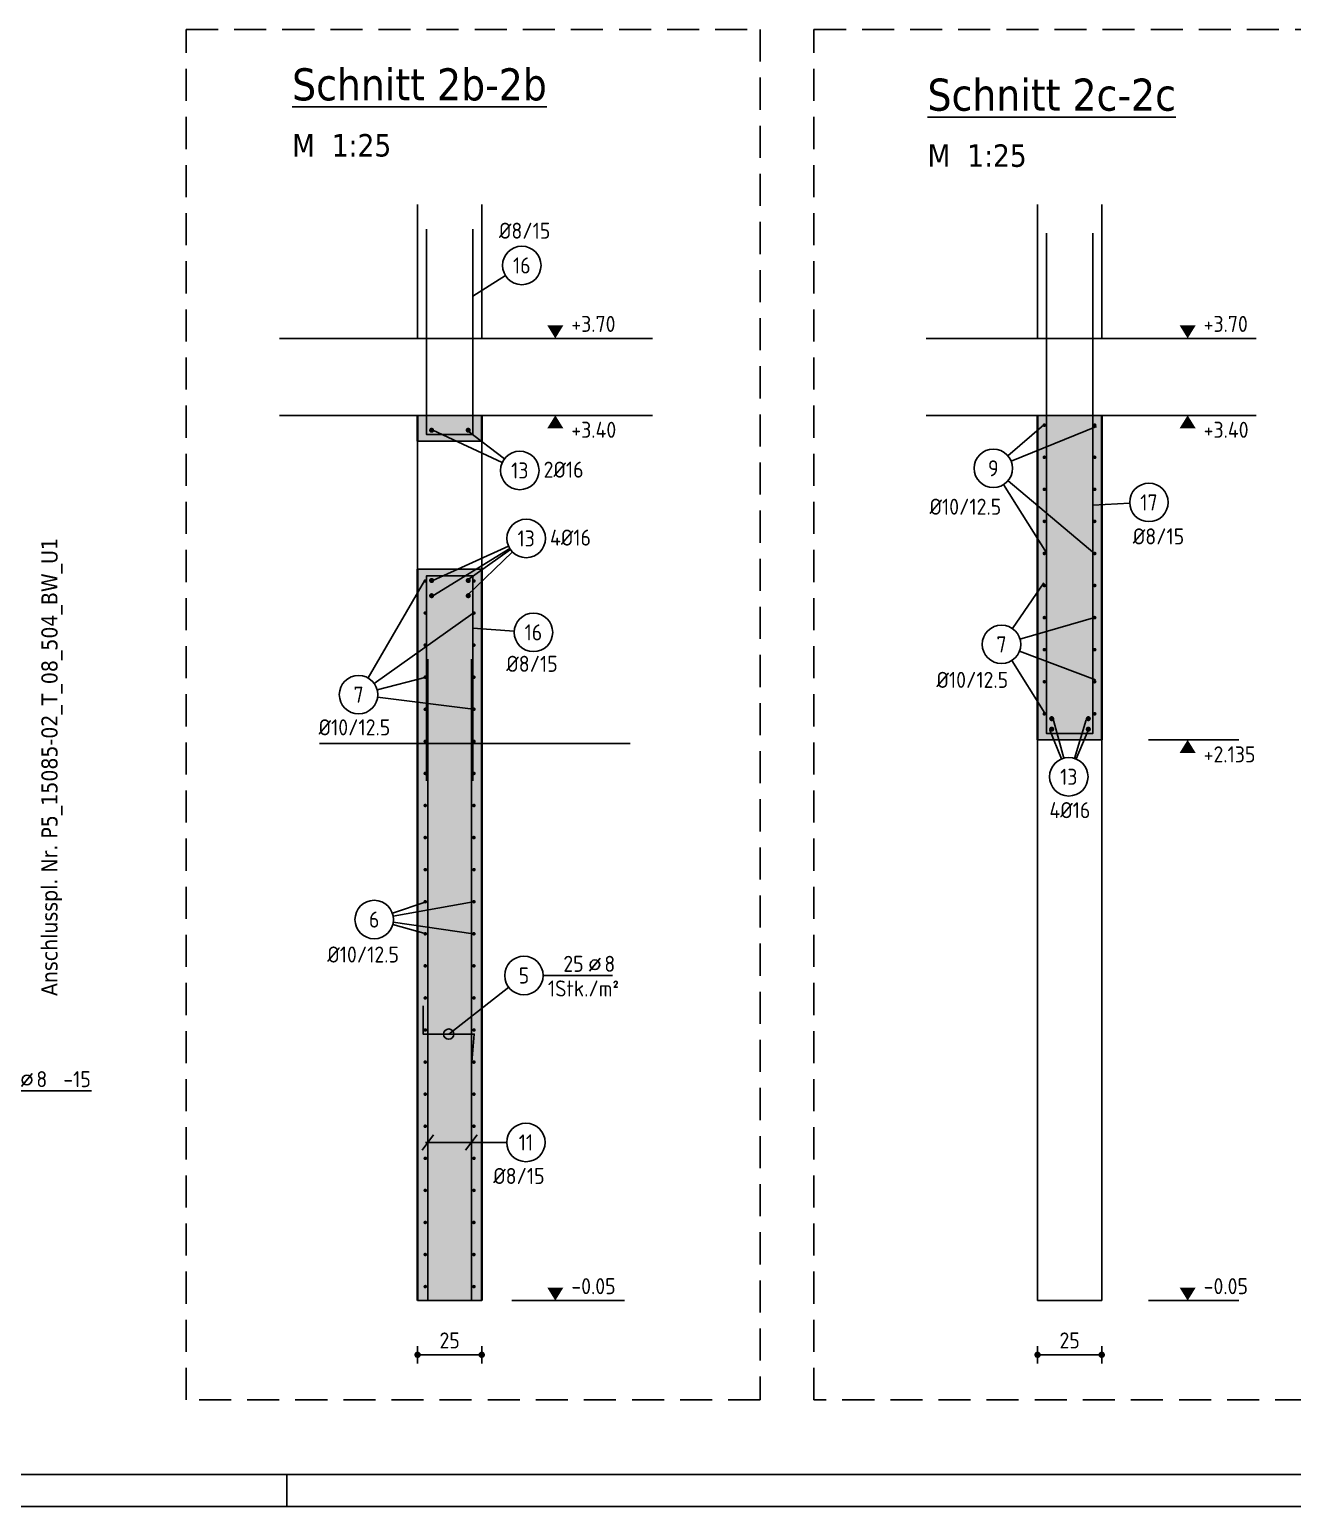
# Model space of a CAD drawing. Extents: x 0 to 74.6, y 0 to 35.2.
# Drawn here: x 19.44 to 29.29, y 0 to 11.51 of the extents above; entities that cross this region are included whole.
import ezdxf
from ezdxf.enums import TextEntityAlignment as Align

# ---------------------------------------------------------------- set-up
doc = ezdxf.new("R2010")
doc.units = 0
doc.header["$LTSCALE"] = 0.5
for name, pattern in [('AUSGEZOGEN', [1000.01, 1000, 0.01]), ('DASHED', [0.75, 0.5, -0.25]), ('PUNKT', [0.175, 0.05, -0.125]), ('STRICHLINIE', [0.75, 0.5, -0.25])]:
    doc.linetypes.add(name, pattern=pattern)
for name, color, linetype in [('AFU', 7, 'Continuous'), ('BETON', 7, 'Continuous'), ('DETAIL', 7, 'Continuous'), ('grau_mittel', 7, 'Continuous'), ('HILFE', 7, 'Continuous'), ('koten', 7, 'Continuous'), ('MASSE', 7, 'Continuous'), ('OBJEKT', 7, 'Continuous'), ('RAHMEN', 7, 'Continuous'), ('RND', 7, 'Continuous'), ('RND-1', 7, 'Continuous'), ('TEXT', 7, 'Continuous')]:
    doc.layers.add(name, color=color, linetype=linetype)
doc.layers.add('NOPLOT', color=7, linetype='Continuous', plot=False)
doc.styles.add('helv', font='tahoma.ttf')
doc.styles.add('txt', font='isocp.shx')
doc.linetypes.add('AFU_50K', pattern='A,0.15,["/",Standard,S=0.2,R=0,X=-0.01,Y=-0.1],0.07,["/",Standard,S=0.2,R=0,X=-0.01,Y=-0.1],0.15', length=0.37)
doc.dimstyles.new('DOT_I', dxfattribs={"dimscale": 0.5, "dimtxt": 0.25, "dimasz": 0.25, "dimexe": 0.1, "dimexo": 0.3, "dimgap": 0.1, "dimtad": 1, "dimdec": 3, "dimzin": 3, "dimtxsty": 'txt', "dimblk": 'DOT', "dimblk1": 'DOT', "dimblk2": 'DOT', "dimsah": 1, "dimcen": 0.1, "dimse1": 1, "dimse2": 1, "dimazin": 0, "dimtfac": 1, "dimtdec": 4, "dimtix": 1, "dimtmove": 2, "dimatfit": 3, "dimfxl": 0, "dimtvp": 1, "dimtolj": 1, "dimtzin": 0, "dimarcsym": 0})

# ---------------------------------------------------------------- blocks, each defined once
blk = doc.blocks.new('RND_LEI')
at = {"layer": 'RND', "color": 7, "linetype": 'Continuous'}
blk.add_line((1.022, 0.066), (1.19, 0.27), dxfattribs=at)
for centre, radius in [((0, 0), 0.3), ((1.106, 0.168), 0.075)]:
    blk.add_circle(centre, radius, dxfattribs=at)
at = {"layer": 'RND', "color": 7, "linetype": 'Continuous', "style": 'txt'}
blk.add_attdef('ANZ', text='', height=0.25, dxfattribs=at).set_placement((0.931, 0.057), align=Align.RIGHT)
for tag, p in [('DUM', (1.253, 0.057)), ('ABSTD', (1.674, 0.057)), ('POSTXT', (0.374, -0.327))]:
    blk.add_attdef(tag, p, '', height=0.25, dxfattribs=at)
blk.add_attdef('POSL', text='', height=0.25, dxfattribs=at).set_placement((0, 0), align=Align.MIDDLE)
blk = doc.blocks.new('okrd_o')
at = {"layer": 'koten', "color": 7, "linetype": 'Continuous'}
blk.add_solid([(-0.125, 0.202), (0.125, 0.202), (0, 0)], dxfattribs=at)
at = {"layer": 'koten', "style": 'txt'}
blk.add_attdef('OKRD', (0.25, 0.1), '', height=0.25, dxfattribs=at)
blk = doc.blocks.new('DOT')
at = {"layer": 'MASSE', "color": 7, "linetype": 'Continuous'}
for p, q in [((0, 0), (-1, 0)), ((0, 0.54), (0, -0.54))]:
    blk.add_line(p, q, dxfattribs=at)
at = {"layer": 'MASSE', "color": 7, "linetype": 'Continuous', "const_width": 0.2}
blk.add_lwpolyline([(-0.1, 0, 1), (0.1, 0, 1)], format="xyb", close=True, dxfattribs=at)
blk = doc.blocks.new('*D29')
at = {"layer": 'Defpoints', "color": 0, "linetype": 'AUSGEZOGEN', "transparency": 16777216}
for p in [(22.468, 1.182), (22.468, 1.182), (22.968, 1.182)]:
    blk.add_point(p, dxfattribs=at)
at = {"layer": 'MASSE', "color": 0, "linetype": 'AUSGEZOGEN', "lineweight": -2, "transparency": 16777216}
blk.add_line((22.843, 1.182), (22.593, 1.182), dxfattribs=at)
at = {"layer": 'MASSE', "color": 0, "linetype": 'AUSGEZOGEN', "lineweight": -2, "transparency": 16777216, "xscale": 0.125, "yscale": 0.125, "zscale": 0.125, "rotation": 180}
blk.add_blockref('DOT', (22.468, 1.182), dxfattribs=at)
at = {"layer": 'MASSE', "color": 0, "linetype": 'AUSGEZOGEN', "lineweight": -2, "transparency": 16777216, "xscale": 0.125, "yscale": 0.125, "zscale": 0.125}
blk.add_blockref('DOT', (22.968, 1.182), dxfattribs=at)
at = {"layer": 'MASSE', "color": 0, "linetype": 'AUSGEZOGEN', "transparency": 16777216, "insert": (22.718, 1.294), "char_height": 0.125, "attachment_point": 5, "style": 'txt'}
blk.add_mtext('\\A1;25', dxfattribs=at)
blk = doc.blocks.new('okrd_u')
at = {"layer": 'koten', "color": 7, "linetype": 'Continuous'}
blk.add_solid([(-0.125, -0.202), (0.125, -0.202), (0, 0)], dxfattribs=at)
at = {"layer": 'koten', "style": 'txt'}
blk.add_attdef('OKRD', (0.25, -0.35), '', height=0.25, dxfattribs=at)
blk = doc.blocks.new('*D30')
at = {"layer": 'Defpoints', "color": 0, "linetype": 'AUSGEZOGEN', "transparency": 16777216}
for p in [(27.301, 1.182), (27.301, 1.182), (27.801, 1.182)]:
    blk.add_point(p, dxfattribs=at)
at = {"layer": 'MASSE', "color": 0, "linetype": 'AUSGEZOGEN', "lineweight": -2, "transparency": 16777216}
blk.add_line((27.676, 1.182), (27.426, 1.182), dxfattribs=at)
at = {"layer": 'MASSE', "color": 0, "linetype": 'AUSGEZOGEN', "lineweight": -2, "transparency": 16777216, "xscale": 0.125, "yscale": 0.125, "zscale": 0.125, "rotation": 180}
blk.add_blockref('DOT', (27.301, 1.182), dxfattribs=at)
at = {"layer": 'MASSE', "color": 0, "linetype": 'AUSGEZOGEN', "lineweight": -2, "transparency": 16777216, "xscale": 0.125, "yscale": 0.125, "zscale": 0.125}
blk.add_blockref('DOT', (27.801, 1.182), dxfattribs=at)
at = {"layer": 'MASSE', "color": 0, "linetype": 'AUSGEZOGEN', "transparency": 16777216, "insert": (27.551, 1.294), "char_height": 0.125, "attachment_point": 5, "style": 'txt'}
blk.add_mtext('\\A1;25', dxfattribs=at)
blk = doc.blocks.new('RND_HIN')
at = {"layer": 'RND', "color": 7, "linetype": 'Continuous'}
blk.add_circle((0, 0), 0.3, dxfattribs=at)
at = {"layer": 'RND', "color": 7, "linetype": 'Continuous', "style": 'txt'}
blk.add_attdef('POSI', text='', height=0.25, dxfattribs=at).set_placement((0, 0), align=Align.MIDDLE)
blk = doc.blocks.new('lei_gre')
at = {"layer": 'RND', "color": 7, "linetype": 'Continuous'}
for p, q in [((-0.09, -0.12), (0.09, 0.12)), ((0, 0.15), (0, -0.15))]:
    blk.add_line(p, q, dxfattribs=at)
blk = doc.blocks.new('A1-35-0')
at = {"layer": 'RAHMEN', "color": 5}
blk.add_line((2, 0.5), (118.4, 0.5), dxfattribs=at)
at = {"layer": 'RAHMEN', "color": 7}
blk.add_line((42.9, 0), (42.9, 0.5), dxfattribs=at)
at = {"layer": 'RAHMEN'}
blk.add_line((0, 0), (118.9, 0), dxfattribs=at)

msp = doc.modelspace()

# ---------------------------------------------------------------- hatches: boundary and pattern name
at = {"layer": 'grau_mittel'}
h = msp.add_hatch(color=61, dxfattribs=at)
h.paths.add_polyline_path([(22.9677, 8.3046), (22.9677, 8.5046), (22.4677, 8.5046), (22.4677, 8.3046)])
h.paths.add_polyline_path([(22.9677, 7.3046), (22.4677, 7.3046), (22.4677, 1.6046), (22.9677, 1.6046)])
msp.add_hatch(color=61, dxfattribs=at).paths.add_polyline_path([(27.8012, 8.5046), (27.3012, 8.5046), (27.3012, 5.9746), (27.8012, 5.9746)])

# ---------------------------------------------------------------- linework, layer by layer
at = {"layer": 'AFU', "color": 8, "linetype": 'AFU_50K'}
for p, q in [((22.4677, 9.1046), (22.9677, 9.1046)), ((27.3012, 9.1046), (27.8012, 9.1046)), ((22.4677, 8.5046), (22.9677, 8.5046)), ((27.3012, 8.5046), (27.8012, 8.5046)), ((22.9677, 1.6046), (22.4677, 1.6046)), ((27.8012, 1.6046), (27.3012, 1.6046))]:
    msp.add_line(p, q, dxfattribs=at)
at = {"layer": 'BETON', "color": 6, "linetype": 'AUSGEZOGEN'}
for p, q in [((22.4677, 10.147), (22.4677, 9.1046)), ((22.9677, 10.147), (22.9677, 9.1046)), ((27.3012, 10.147), (27.3012, 9.1046)), ((27.8012, 10.147), (27.8012, 9.1046)), ((21.3926, 8.5046), (22.4677, 8.5046)), ((24.3, 8.5046), (22.9677, 8.5046)), ((26.4333, 8.5046), (27.3012, 8.5046)), ((29.0056, 8.5046), (27.8012, 8.5046)), ((22.4677, 8.3046), (22.9677, 8.3046)), ((22.9677, 7.3046), (22.4677, 7.3046)), ((27.3012, 5.9746), (27.8012, 5.9746))]:
    msp.add_line(p, q, dxfattribs=at)
at = {"layer": 'BETON', "color": 6, "linetype": 'AUSGEZOGEN', "lineweight": 25}
for p, q in [((22.4677, 9.1046), (21.3926, 9.1046)), ((24.3, 9.1046), (22.9677, 9.1046)), ((27.3012, 9.1046), (26.4333, 9.1046)), ((29.0056, 9.1046), (27.8012, 9.1046))]:
    msp.add_line(p, q, dxfattribs=at)
at = {"layer": 'BETON', "color": 6, "linetype": 'AUSGEZOGEN', "lineweight": 35}
for p, q in [((22.4677, 8.5046), (22.4677, 8.3046)), ((22.9677, 8.5046), (22.9677, 8.3046)), ((27.3012, 8.5046), (27.3012, 5.9746)), ((27.8012, 8.5046), (27.8012, 5.9746)), ((22.4677, 7.3046), (22.4677, 1.6046)), ((22.9677, 7.3046), (22.9677, 1.6046))]:
    msp.add_line(p, q, dxfattribs=at)
at = {"layer": 'DETAIL', "color": 102, "linetype": 'STRICHLINIE'}
for points in [[(20.6632, 0.8301), (20.6632, 11.5117), (25.1396, 11.5117), (25.1396, 0.8301)], [(25.5577, 0.8301), (25.5577, 11.5117), (29.7785, 11.5117), (29.7785, 0.8301)]]:
    msp.add_lwpolyline(points, close=True, dxfattribs=at)
at = {"layer": 'HILFE', "color": 102, "linetype": 'AUSGEZOGEN'}
for p, q in [((28.1663, 5.9746), (28.8704, 5.9746)), ((23.2017, 1.6046), (24.0821, 1.6046)), ((28.1663, 1.6046), (28.8704, 1.6046))]:
    msp.add_line(p, q, dxfattribs=at)
at = {"layer": 'NOPLOT', "color": 191, "linetype": 'Continuous'}
msp.add_lwpolyline([(21.7028, 5.9466), (24.1259, 5.9466)], dxfattribs=at)
at = {"layer": 'OBJEKT', "color": 7, "linetype": 'AUSGEZOGEN'}
for p, q in [((22.4677, 8.3046), (22.4677, 7.3046)), ((22.9677, 8.3046), (22.9677, 7.3046)), ((27.3012, 5.9746), (27.3012, 1.6046)), ((27.8012, 5.9746), (27.8012, 1.6046))]:
    msp.add_line(p, q, dxfattribs=at)
at = {"layer": 'RND', "color": 102, "linetype": 'AUSGEZOGEN'}
for p, q in [((23.1533, 9.5933), (22.8977, 9.433)), ((27.0696, 8.1896), (27.3489, 8.4294)), ((27.0948, 8.1482), (27.7595, 8.4178)), ((23.1286, 8.138), (22.5876, 8.3883)), ((23.1454, 8.1658), (22.8531, 8.3883)), ((27.0357, 7.9648), (27.3693, 7.4341)), ((27.0706, 7.9953), (27.7479, 7.4254)), ((28.0191, 7.8189), (27.7312, 7.8054)), ((23.1779, 7.4836), (22.5876, 7.2174)), ((23.1868, 7.4667), (22.5876, 7.0988)), ((23.1923, 7.4584), (22.8531, 7.2174)), ((23.2068, 7.4409), (22.8531, 7.0988)), ((22.0832, 6.4576), (22.5209, 7.2136)), ((27.105, 6.843), (27.3496, 7.1979)), ((22.1302, 6.4148), (22.9001, 6.9636)), ((27.1639, 6.7612), (27.7553, 6.9324)), ((23.2214, 6.8231), (22.8977, 6.8453)), ((27.0999, 6.5926), (27.3584, 6.1828)), ((27.1601, 6.6664), (27.7524, 6.4424)), ((22.1533, 6.3652), (22.5349, 6.4636)), ((22.1568, 6.3087), (22.9001, 6.2136)), ((27.5049, 5.8323), (27.42, 6.1461)), ((27.5879, 5.8309), (27.6797, 6.1316)), ((27.4878, 5.8265), (27.3969, 6.0509)), ((27.6016, 5.826), (27.6999, 6.0624)), ((22.2717, 4.6232), (22.5349, 4.7136)), ((22.2775, 4.6011), (22.9001, 4.7136)), ((22.2746, 4.5349), (22.5349, 4.4636)), ((22.2783, 4.5531), (22.9001, 4.4636)), ((23.1786, 4.0463), (22.7104, 3.6818)), ((23.1626, 2.8374), (22.5308, 2.8374))]:
    msp.add_line(p, q, dxfattribs=at)
at = {"layer": 'RND', "color": 7, "linetype": 'AUSGEZOGEN'}
for p, q in [((23.447, 4.1384), (23.987, 4.1384)), ((19.0196, 3.2396), (19.9258, 3.2396))]:
    msp.add_line(p, q, dxfattribs=at)
at = {"layer": 'RND', "color": 1, "linetype": 'AUSGEZOGEN'}
for points in [[(22.8977, 9.9546), (22.8977, 8.3546), (22.5377, 8.3546), (22.5377, 9.9546)], [(27.7312, 9.9246), (27.7312, 6.0246), (27.3712, 6.0246), (27.3712, 9.9246)], [(22.8977, 5.6546), (22.8977, 7.2546), (22.5377, 7.2546), (22.5377, 5.6546)], [(22.5476, 1.6046), (22.5476, 6.6046)], [(22.8878, 1.6046), (22.8878, 6.6046)]]:
    msp.add_lwpolyline(points, dxfattribs=at)
at = {"layer": 'RND', "color": 7, "linetype": 'AUSGEZOGEN'}
for points, const_width in [([(22.5676, 8.3883, 1), (22.5876, 8.3883, 1)], 0.02), ([(22.8531, 8.3883, 1), (22.8731, 8.3883, 1)], 0.02), ([(27.3466, 8.428, 1), (27.3606, 8.428, 1)], 0.014), ([(27.7394, 8.428, 1), (27.7534, 8.428, 1)], 0.014), ([(27.3466, 8.178, 1), (27.3606, 8.178, 1)], 0.014), ([(27.7394, 8.178, 1), (27.7534, 8.178, 1)], 0.014), ([(27.3466, 7.928, 1), (27.3606, 7.928, 1)], 0.014), ([(27.7394, 7.928, 1), (27.7534, 7.928, 1)], 0.014), ([(27.3466, 7.678, 1), (27.3606, 7.678, 1)], 0.014), ([(27.7394, 7.678, 1), (27.7534, 7.678, 1)], 0.014), ([(27.3466, 7.428, 1), (27.3606, 7.428, 1)], 0.014), ([(27.7394, 7.428, 1), (27.7534, 7.428, 1)], 0.014), ([(22.5209, 7.2136, 1), (22.5349, 7.2136, 1)], 0.014), ([(22.5676, 7.2174, 1), (22.5876, 7.2174, 1)], 0.02), ([(22.8531, 7.2174, 1), (22.8731, 7.2174, 1)], 0.02), ([(22.9001, 7.2136, 1), (22.9141, 7.2136, 1)], 0.014), ([(27.3466, 7.178, 1), (27.3606, 7.178, 1)], 0.014), ([(27.7394, 7.178, 1), (27.7534, 7.178, 1)], 0.014), ([(22.5676, 7.0988, 1), (22.5876, 7.0988, 1)], 0.02), ([(22.8531, 7.0988, 1), (22.8731, 7.0988, 1)], 0.02), ([(22.5209, 6.9636, 1), (22.5349, 6.9636, 1)], 0.014), ([(22.9001, 6.9636, 1), (22.9141, 6.9636, 1)], 0.014), ([(27.3466, 6.928, 1), (27.3606, 6.928, 1)], 0.014), ([(27.7394, 6.928, 1), (27.7534, 6.928, 1)], 0.014), ([(22.5209, 6.7136, 1), (22.5349, 6.7136, 1)], 0.014), ([(22.9001, 6.7136, 1), (22.9141, 6.7136, 1)], 0.014), ([(27.3466, 6.678, 1), (27.3606, 6.678, 1)], 0.014), ([(27.7394, 6.678, 1), (27.7534, 6.678, 1)], 0.014), ([(22.5209, 6.4636, 1), (22.5349, 6.4636, 1)], 0.014), ([(22.9001, 6.4636, 1), (22.9141, 6.4636, 1)], 0.014), ([(27.3466, 6.428, 1), (27.3606, 6.428, 1)], 0.014), ([(27.7394, 6.428, 1), (27.7534, 6.428, 1)], 0.014), ([(22.5209, 6.2136, 1), (22.5349, 6.2136, 1)], 0.014), ([(22.9001, 6.2136, 1), (22.9141, 6.2136, 1)], 0.014), ([(27.3466, 6.178, 1), (27.3606, 6.178, 1)], 0.014), ([(27.4011, 6.1403, 1), (27.4211, 6.1403, 1)], 0.02), ([(27.6865, 6.1403, 1), (27.7065, 6.1403, 1)], 0.02), ([(27.7394, 6.178, 1), (27.7534, 6.178, 1)], 0.014), ([(27.4011, 6.0583, 1), (27.4211, 6.0583, 1)], 0.02), ([(27.6865, 6.0583, 1), (27.7065, 6.0583, 1)], 0.02), ([(22.5209, 5.9636, 1), (22.5349, 5.9636, 1)], 0.014), ([(22.9001, 5.9636, 1), (22.9141, 5.9636, 1)], 0.014), ([(22.5209, 5.7136, 1), (22.5349, 5.7136, 1)], 0.014), ([(22.9001, 5.7136, 1), (22.9141, 5.7136, 1)], 0.014), ([(22.5209, 5.4636, 1), (22.5349, 5.4636, 1)], 0.014), ([(22.9001, 5.4636, 1), (22.9141, 5.4636, 1)], 0.014), ([(22.5209, 5.2136, 1), (22.5349, 5.2136, 1)], 0.014), ([(22.9001, 5.2136, 1), (22.9141, 5.2136, 1)], 0.014), ([(22.5209, 4.9636, 1), (22.5349, 4.9636, 1)], 0.014), ([(22.9001, 4.9636, 1), (22.9141, 4.9636, 1)], 0.014), ([(22.5209, 4.7136, 1), (22.5349, 4.7136, 1)], 0.014), ([(22.9001, 4.7136, 1), (22.9141, 4.7136, 1)], 0.014), ([(22.5209, 4.4636, 1), (22.5349, 4.4636, 1)], 0.014), ([(22.9001, 4.4636, 1), (22.9141, 4.4636, 1)], 0.014), ([(22.5209, 4.2136, 1), (22.5349, 4.2136, 1)], 0.014), ([(22.9001, 4.2136, 1), (22.9141, 4.2136, 1)], 0.014), ([(22.5209, 3.9636, 1), (22.5349, 3.9636, 1)], 0.014), ([(22.9001, 3.9636, 1), (22.9141, 3.9636, 1)], 0.014), ([(22.5209, 3.7136, 1), (22.5349, 3.7136, 1)], 0.014), ([(22.9001, 3.7136, 1), (22.9141, 3.7136, 1)], 0.014), ([(22.5209, 3.4636, 1), (22.5349, 3.4636, 1)], 0.014), ([(22.9001, 3.4636, 1), (22.9141, 3.4636, 1)], 0.014), ([(22.5209, 3.2136, 1), (22.5349, 3.2136, 1)], 0.014), ([(22.9001, 3.2136, 1), (22.9141, 3.2136, 1)], 0.014), ([(22.5209, 2.9636, 1), (22.5349, 2.9636, 1)], 0.014), ([(22.9001, 2.9636, 1), (22.9141, 2.9636, 1)], 0.014), ([(22.5209, 2.7136, 1), (22.5349, 2.7136, 1)], 0.014), ([(22.9001, 2.7136, 1), (22.9141, 2.7136, 1)], 0.014), ([(22.5209, 2.4636, 1), (22.5349, 2.4636, 1)], 0.014), ([(22.9001, 2.4636, 1), (22.9141, 2.4636, 1)], 0.014), ([(22.5209, 2.2136, 1), (22.5349, 2.2136, 1)], 0.014), ([(22.9001, 2.2136, 1), (22.9141, 2.2136, 1)], 0.014), ([(22.5209, 1.9636, 1), (22.5349, 1.9636, 1)], 0.014), ([(22.9001, 1.9636, 1), (22.9141, 1.9636, 1)], 0.014), ([(22.5209, 1.7136, 1), (22.5349, 1.7136, 1)], 0.014), ([(22.9001, 1.7136, 1), (22.9141, 1.7136, 1)], 0.014)]:
    msp.add_lwpolyline(points, format="xyb", close=True, dxfattribs=dict(at, const_width=const_width))
msp.add_circle((22.7104, 3.6818), 0.04, dxfattribs=at)
at = {"layer": 'RND-1', "color": 1, "linetype": 'AUSGEZOGEN'}
msp.add_lwpolyline([(22.5104, 3.9018), (22.5104, 3.6818), (22.9104, 3.6818), (22.8913, 3.4626)], dxfattribs=at)

# ---------------------------------------------------------------- block references
at = {"layer": 'koten', "color": 7, "linetype": 'DASHED', "xscale": 0.5, "yscale": 0.5, "zscale": 0.5}
for p in [(23.5417, 9.1046), (28.4709, 9.1046)]:
    msp.add_blockref('okrd_o', p, dxfattribs=at).add_auto_attribs({'OKRD': '+3.70'})
at = {"layer": 'koten', "color": 7, "linetype": 'AUSGEZOGEN', "xscale": 0.5, "yscale": 0.5, "zscale": 0.5}
for p in [(23.5417, 8.5046), (28.4709, 8.5046)]:
    msp.add_blockref('okrd_u', p, dxfattribs=at).add_auto_attribs({'OKRD': '+3.40'})
at = {"layer": 'koten', "color": 1, "linetype": 'AUSGEZOGEN', "xscale": 0.5, "yscale": 0.5, "zscale": 0.5}
msp.add_blockref('okrd_u', (28.4709, 5.9746), dxfattribs=at).add_auto_attribs({'OKRD': '+2.135'})
at = {"layer": 'koten', "color": 7, "linetype": 'AUSGEZOGEN'}
ref = msp.add_blockref('okrd_o', (23.5417, 1.6046), dxfattribs=dict(at, xscale=0.5, yscale=0.5, zscale=0.5))
ref.add_attrib('OKRD', '-0.05', (23.6667, 1.6546), dxfattribs={"layer": '0', "color": 0, "linetype": 'ByBlock', "height": 0.125, "style": 'txt'})
ref = msp.add_blockref('okrd_o', (28.4709, 1.6046), dxfattribs=dict(at, xscale=0.5, yscale=0.5, zscale=0.5))
ref.add_attrib('OKRD', '-0.05', (28.5959, 1.6546), dxfattribs={"layer": '0', "color": 0, "linetype": 'ByBlock', "height": 0.125, "style": 'txt'})
at = {"layer": 'RAHMEN', "color": 7, "linetype": 'AUSGEZOGEN', "xscale": 0.5, "yscale": 0.5, "zscale": 0.5}
msp.add_blockref('A1-35-0', (0, 0), dxfattribs=at)
at = {"layer": 'RND', "color": 7, "linetype": 'AUSGEZOGEN', "xscale": 0.5, "yscale": 0.5, "zscale": 0.5}
for name, p, values in [('RND_HIN', (23.2804, 9.673), {'POSI': '16'}), ('RND_HIN', (23.2647, 8.075), {'POSI': '13'}), ('RND_HIN', (26.9558, 8.0918), {'POSI': '9'}), ('RND_HIN', (28.1689, 7.826), {'POSI': '17'}), ('RND_HIN', (23.3146, 7.5452), {'POSI': '13'}), ('RND_HIN', (23.3711, 6.8128), {'POSI': '16'}), ('RND_HIN', (27.0198, 6.7195), {'POSI': '7'}), ('RND_HIN', (22.008, 6.3277), {'POSI': '7'}), ('RND_HIN', (27.5441, 5.6875), {'POSI': '13'}), ('RND_HIN', (22.1299, 4.5745), {'POSI': '6'}), ('RND_LEI', (23.297, 4.1384), {'POSL': '5', 'DUM': '8', 'ANZ': '25', 'POSTXT': '1Stk./m²'}), ('RND_LEI', (18.8696, 3.2396), {'POSL': '10', 'DUM': '8', 'ANZ': '7', 'ABSTD': '-15', 'POSTXT': '2x'}), ('RND_HIN', (23.3126, 2.8374), {'POSI': '11'})]:
    msp.add_blockref(name, p, dxfattribs=at).add_auto_attribs(values)
for p in [(22.5476, 2.8374), (22.8878, 2.8374)]:
    msp.add_blockref('lei_gre', p, dxfattribs=at)

# ---------------------------------------------------------------- texts
at = {"layer": 'TEXT', "color": 6, "linetype": 'AUSGEZOGEN', "style": 'helv'}
for s, p in [('%%uSchnitt 2b-2b', (21.4897, 10.9596)), ('%%uSchnitt 2c-2c', (26.4432, 10.8793))]:
    msp.add_text(s, height=0.25, dxfattribs=at).set_placement(p)
at = {"layer": 'TEXT', "color": 1, "linetype": 'AUSGEZOGEN', "style": 'helv'}
for p in [(21.4897, 10.5221), (26.4432, 10.4418)]:
    msp.add_text('M  1:25', height=0.175, dxfattribs=at).set_placement(p)
at = {"layer": 'TEXT', "color": 7, "linetype": 'PUNKT', "style": 'txt'}
for p in [(23.1022, 9.8811), (28.0433, 7.4985), (23.1595, 6.5054), (23.0574, 2.5134)]:
    msp.add_text('%%C8/15', height=0.125, dxfattribs=at).set_placement(p)
at = {"layer": 'TEXT', "color": 7, "linetype": 'AUSGEZOGEN', "style": 'txt'}
for s, p in [('2%%C16', (23.4505, 8.0188)), ('%%C10/12.5', (26.4586, 7.7299)), ('4%%C16', (23.5003, 7.4891)), ('%%C10/12.5', (26.5127, 6.3803)), ('%%C10/12.5', (21.6963, 6.0103)), ('4%%C16', (27.3932, 5.3647)), ('%%C10/12.5', (21.7641, 4.2395))]:
    msp.add_text(s, height=0.125, dxfattribs=at).set_placement(p)
at = {"layer": 'TEXT', "color": 7, "linetype": 'AUSGEZOGEN', "style": 'helv'}
msp.add_text('Anschlusspl. Nr. P5_15085-02_T_08_504_BW_U1', height=0.125, rotation=90, dxfattribs=at).set_placement((19.6608, 3.9785))

# ---------------------------------------------------------------- dimensions: what is measured, and where the dimension line sits
at = {"layer": 'MASSE', "color": 7, "linetype": 'AUSGEZOGEN'}
for base, p1, p2, picture, middle in [((22.4677, 1.1815), (22.9677, 1.1815), (22.4677, 1.1815), '*D29', (22.7177, 1.2941)), ((27.3012, 1.1815), (27.8012, 1.1815), (27.3012, 1.1815), '*D30', (27.5512, 1.2941))]:
    dim = msp.add_linear_dim(base=base, p1=p1, p2=p2, dimstyle='DOT_I', override={"dimdec": 0, "dimlfac": 50}, dxfattribs=at)
    dim.commit()
    dim.dimension.update_dxf_attribs({"geometry": picture, "text_midpoint": middle})

doc.saveas('drawing.dxf')
